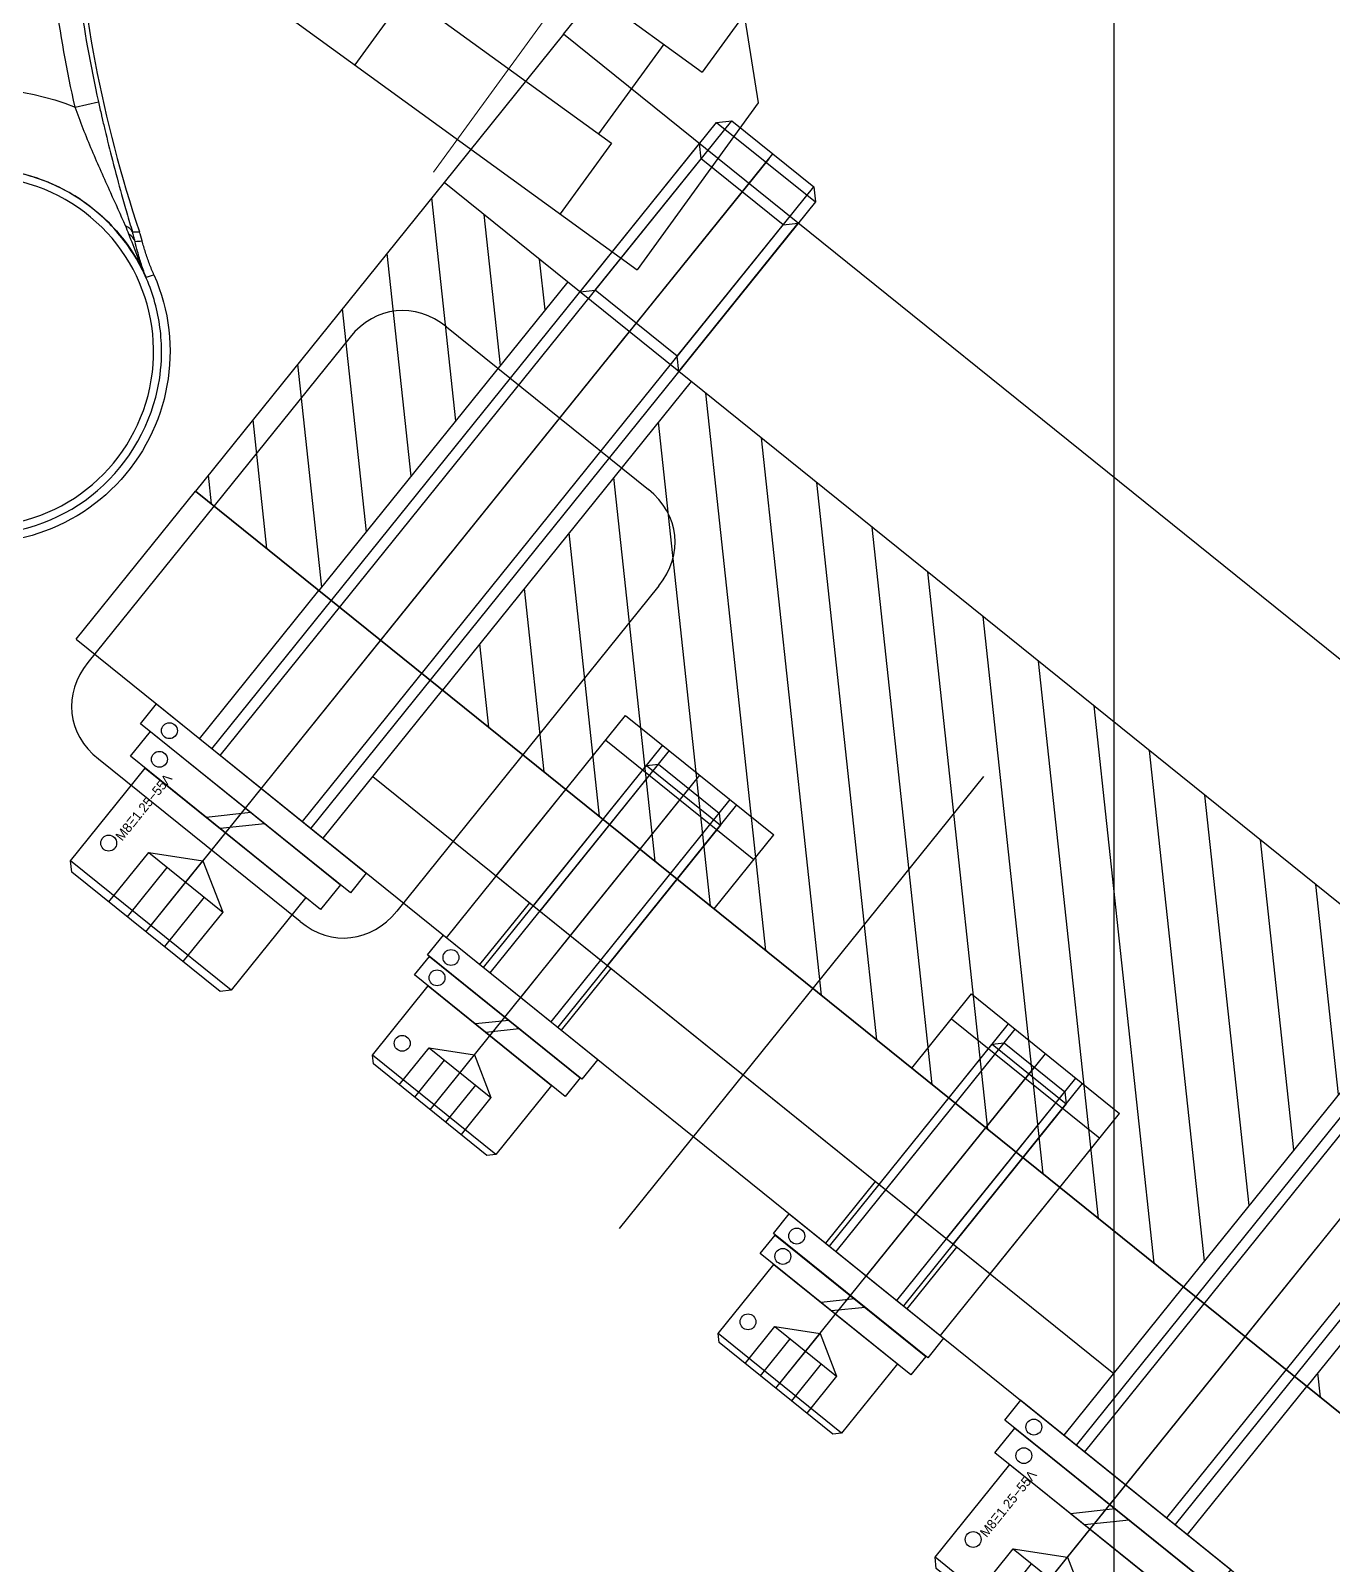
# Model space of a CAD drawing. Header units: millimetres. Extents: x 10462777 to 22643323, y 453826 to 1389191.
# Drawn here: x 11278556.8 to 11278638.9, y 584836.5 to 584933.2 of the extents above; entities that cross this region are included whole.
import ezdxf
from ezdxf.enums import TextEntityAlignment as Align

# ---------------------------------------------------------------- set-up
doc = ezdxf.new("R2010")
doc.units = ezdxf.units.MM
doc.header["$LTSCALE"] = 200
doc.header["$MEASUREMENT"] = 0
for name, pattern in [('CENTER', [2, 1.25, -0.25, 0.25, -0.25]), ('CENTER1', [13, 10, -1, 1, -1]), ('HIDDEN', [3.75, 2.5, -1.25]), ('PHANTOM', [2.5, 1.25, -0.25, 0.25, -0.25, 0.25, -0.25])]:
    doc.linetypes.add(name, pattern=pattern)
doc.layers.get('0').update_dxf_attribs({"linetype": 'CONTINUOUS'})
for name, color, linetype in [('1', 1, 'CENTER'), ('1 Center', 1, 'CENTER'), ('BOM', 6, 'CONTINUOUS'), ('BOM-T', 4, 'CONTINUOUS'), ('CENTER', 1, 'CONTINUOUS'), ('DIM', 4, 'CONTINUOUS'), ('DR1438-001-002-000', 7, 'CONTINUOUS'), ('DR1438-001-008-000', 7, 'CONTINUOUS'), ('DR1438-001-009-000', 7, 'CONTINUOUS'), ('DR1438-001-011-000', 7, 'CONTINUOUS'), ('DR1438-001-011-001', 7, 'CONTINUOUS'), ('DR1501-002-005-002', 7, 'CONTINUOUS'), ('HIDDEN', 7, 'HIDDEN'), ('THIN', 3, 'CONTINUOUS')]:
    doc.layers.add(name, color=color, linetype=linetype)
doc.layers.add('LAYOUT', color=8, linetype='CONTINUOUS', lineweight=25)
doc.styles.get("Standard").update_dxf_attribs({"font": 'SYMBOL'})

# ---------------------------------------------------------------- blocks, each defined once
blk = doc.blocks.new('A$C0CF62632')
at = {"layer": '1 Center', "ltscale": 0.5}
blk.add_line((490.876, 915.186), (490.876, 0), dxfattribs=at)
blk = doc.blocks.new('A$C49261C9F')
at = {"layer": 'DR1438-001-002-000', "color": 1, "linetype": 'CENTER1', "lineweight": 5}
for p, q in [((14, 30.911, 41.999), (14, 0, 41.999)), ((54, 30.911, 41.999), (54, 0, 41.999))]:
    blk.add_line(p, q, dxfattribs=at)
at = {"layer": 'DR1438-001-002-000'}
for p, q in [((12, 27.561, 41.999), (0, 15.561, 41.999)), ((80, 27.561, 41.999), (12, 27.561, 41.999)), ((50, 27.561, 41.999), (50, 25.061, 41.999)), ((80, 27.561, 41.999), (80, 2.561, 41.999)), ((80, 25.061, 41.999), (50, 25.061, 41.999)), ((0, 15.561, 41.999), (0, 2.561, 41.999)), ((80, 2.561, 41.999), (0, 2.561, 41.999))]:
    blk.add_line(p, q, dxfattribs=at)
at = {"layer": 'DR1438-001-002-000', "color": 2, "linetype": 'HIDDEN'}
for p, q in [((24, 27.561, 41.999), (24, 15.061, 41.999)), ((44, 27.561, 41.999), (44, 15.061, 41.999)), ((64, 27.561, 41.999), (64, 15.061, 41.999)), ((4, 19.561, 41.999), (4, 15.061, 41.999)), ((24, 15.061, 41.999), (4, 15.061, 41.999)), ((7, 15.061, 41.999), (7, 8.061, 41.999)), ((21, 15.061, 41.999), (21, 8.061, 41.999)), ((64, 15.061, 41.999), (44, 15.061, 41.999)), ((47, 15.061, 41.999), (47, 8.061, 41.999)), ((61, 15.061, 41.999), (61, 8.061, 41.999)), ((22, 8.061, 41.999), (6, 8.061, 41.999)), ((6, 8.061, 41.999), (6, 2.561, 41.999)), ((22, 8.061, 41.999), (22, 2.561, 41.999)), ((62, 8.061, 41.999), (46, 8.061, 41.999)), ((46, 8.061, 41.999), (46, 2.561, 41.999)), ((62, 8.061, 41.999), (62, 2.561, 41.999))]:
    blk.add_line(p, q, dxfattribs=at)
blk = doc.blocks.new('A$C41627905')
at = {"layer": 'DR1438-001-002-000'}
blk.add_blockref('A$C49261C9F', (0, 0), dxfattribs=at)
blk = doc.blocks.new('A$C64415E36')
at = {"layer": 'DR1438-001-009-000'}
h = blk.add_hatch(dxfattribs=at)
h.set_pattern_fill('ANSI31', color=3)
h.set_pattern_definition([(45, (-38823.7765, -495.9302), (-2.24506403, 2.24506403), [])])
h.paths.add_polyline_path([(0, 100), (0, 90), (25, 90), (25, 100)])
h.paths.add_polyline_path([(0, 20), (25, 20), (25, 80), (0, 80)])
h.paths.add_polyline_path([(25, 0), (25, 10), (0, 10), (0, 0)])
for p, q in [((25, 100), (0, 100)), ((0, 0), (0, 100)), ((25, 0), (25, 100)), ((25, 0), (0, 0))]:
    blk.add_line(p, q, dxfattribs=at)
at = {"layer": 'DR1438-001-009-000', "color": 2, "linetype": 'HIDDEN'}
for p, q in [((25, 90), (0, 90)), ((25, 80), (0, 80)), ((25, 20), (0, 20)), ((25, 10), (0, 10))]:
    blk.add_line(p, q, dxfattribs=at)
at = {"layer": 'DR1438-001-009-000', "color": 1, "linetype": 'CENTER'}
for p, q in [((0, 85), (25, 85)), ((0, 15), (25, 15))]:
    blk.add_line(p, q, dxfattribs=at)
blk = doc.blocks.new('MCLBM1')
at = {"layer": 'BOM', "color": 0}
blk.add_circle((0, 0), 0.5, dxfattribs=at)
at = {"flags": 10}
blk.add_attdef('BM', text='', height=0.5, dxfattribs=at).set_placement((0, 0), align=Align.MIDDLE)
at = {"flags": 9}
for tag, p in [('NAME', (0, -1)), ('ENAME', (0, -2)), ('SPEC', (0, -3)), ('MATERIAL', (0, -4)), ('REMARK', (0, -5)), ('WEIGHT', (0, -6)), ('PRICE', (0, -7)), ('USER1', (0, -8)), ('USER2', (0, -9)), ('USER3', (0, -10)), ('USER4', (0, -11)), ('USER5', (0, -12)), ('USER6', (0, -13))]:
    blk.add_attdef(tag, p, '', height=0.5, dxfattribs=at)
blk = doc.blocks.new('A$C655773BF')
for p, q in [((0.5, 2), (0.5, 15)), ((62.323, 12.5), (62.323, 4.5)), ((10, 8.066), (8, 10.066)), ((10, 6.934), (8, 8.934))]:
    blk.add_line(p, q)
for points in [[(10, 17), (11.6, 17), (11.6, 0), (10, 0)], [(8, 16.2), (10, 16.2), (10, 0.8), (8, 0.8)], [(8, 2), (0.5, 2), (0, 2.5), (0, 14.5), (0.5, 15), (8, 15)]]:
    blk.add_lwpolyline(points, close=True)
blk.add_lwpolyline([(11.6, 12.5), (62.323, 12.5), (63, 11.823), (63, 5.177), (62.323, 4.5), (11.6, 4.5)])
at = {"layer": 'CENTER'}
for q in [(5.732, 8.5), (63, 8.5)]:
    blk.add_line((0, 8.5), q, dxfattribs=at)
at = {"layer": 'HIDDEN'}
blk.add_line((4, 11.5), (4, 5.5), dxfattribs=at)
for points in [[(0, 11.5), (4, 11.5), (5.732, 8.5), (5.732, 8.5), (4, 5.5), (0, 5.5)], [(0, 10), (4, 10)], [(4, 7), (0, 7)]]:
    blk.add_lwpolyline(points, dxfattribs=at)
at = {"layer": 'THIN'}
for p, q in [((11.6, 11.823), (63, 11.823)), ((11.6, 5.177), (63, 5.177))]:
    blk.add_line(p, q, dxfattribs=at)
at = {"layer": 'BOM'}
for p in [(10.8, 15.3), (9, 14.66), (2.88, 13.833)]:
    blk.add_blockref('MCLBM1', p, dxfattribs=at)
at = {"layer": 'BOM-T', "color": 4}
blk.add_text('M8X1.25-55L', height=0.6, dxfattribs=at).set_placement((3.48, 13.533), align=Align.MIDDLE_LEFT)
blk = doc.blocks.new('A$C03715BF0')
at = {"layer": 'DR1438-001-011-001'}
for p, q in [((0, 40), (13, 40)), ((0, 40), (0, 0)), ((11, 40), (11, 28)), ((13, 40), (13, 28)), ((7, 28), (13, 28)), ((7, 28), (7, 12)), ((7, 12), (13, 12)), ((11, 12), (11, 0)), ((13, 12), (13, 0)), ((0, 0), (13, 0))]:
    blk.add_line(p, q, dxfattribs=at)
at = {"layer": 'DR1438-001-011-001', "color": 2, "linetype": 'HIDDEN'}
for p, q in [((0, 37), (13, 37)), ((0, 36.459), (13, 36.459)), ((0, 31.541), (13, 31.541)), ((0, 31), (13, 31)), ((0, 9), (13, 9)), ((0, 8.459), (13, 8.459)), ((0, 3.541), (13, 3.541)), ((0, 3), (13, 3))]:
    blk.add_line(p, q, dxfattribs=at)
at = {"layer": 'DR1438-001-011-001', "color": 1}
for p, q in [((0, 34), (13, 34)), ((0, 6), (13, 6))]:
    blk.add_line(p, q, dxfattribs=at)
blk = doc.blocks.new('A$C1DB31627')
for p, q in [((0.4, 1.25), (0.4, 11.25)), ((25.459, 9.25), (25.459, 3.25)), ((7.5, 5.924), (6, 7.424)), ((7.5, 5.076), (6, 6.576))]:
    blk.add_line(p, q)
for points in [[(6, 12.35), (7.5, 12.35), (7.5, 0.15), (6, 0.15)], [(7.5, 12.5), (9.1, 12.5), (9.1, 0), (7.5, 0)], [(6, 1.25), (0.4, 1.25), (0, 1.65), (0, 10.85), (0.4, 11.25), (6, 11.25)]]:
    blk.add_lwpolyline(points, close=True)
blk.add_lwpolyline([(9.1, 9.25), (25.459, 9.25), (26, 8.709), (26, 3.791), (25.459, 3.25), (9.1, 3.25)])
at = {"layer": 'CENTER'}
for q in [(4.443, 6.25), (26, 6.25)]:
    blk.add_line((0, 6.25), q, dxfattribs=at)
at = {"layer": 'HIDDEN'}
blk.add_line((3, 8.75), (3, 3.75), dxfattribs=at)
for points in [[(0, 8.75), (3, 8.75), (4.443, 6.25), (4.443, 6.25), (3, 3.75), (0, 3.75)], [(0, 7.5), (3, 7.5)], [(3, 5), (0, 5)]]:
    blk.add_lwpolyline(points, dxfattribs=at)
at = {"layer": 'THIN'}
for p, q in [((9.1, 8.709), (26, 8.709)), ((9.1, 3.791), (26, 3.791))]:
    blk.add_line(p, q, dxfattribs=at)
at = {"layer": 'BOM'}
for p in [(6.75, 11.13), (8.3, 11.25), (2.16, 10.25)]:
    blk.add_blockref('MCLBM1', p, dxfattribs=at)
blk = doc.blocks.new('A$C63343886')
at = {"layer": 'DIM'}
blk.add_circle((501.734, 486.145), 60, dxfattribs=at)
at = {"layer": 'DR1438-001-008-000'}
for p, q in [((350.734, 434.645, 41.999), (350.734, 584.645, 41.999)), ((362.734, 584.645, 41.999), (350.734, 584.645, 41.999)), ((362.734, 584.645, 41.999), (379.234, 584.645)), ((362.734, 434.645, 41.999), (362.734, 584.645, 41.999))]:
    blk.add_line(p, q, dxfattribs=at)
at = {"layer": 'DR1438-001-008-000', "color": 2, "linetype": 'HIDDEN'}
for p, q in [((350.734, 573.645, 41.999), (351.41, 572.969, 41.999)), ((350.734, 573.645, 41.999), (362.734, 573.645, 41.999)), ((362.057, 572.969, 41.999), (362.734, 573.645, 41.999)), ((351.41, 566.322, 41.999), (351.41, 572.969, 41.999)), ((351.41, 572.969, 41.999), (362.057, 572.969, 41.999)), ((362.057, 566.322, 41.999), (362.057, 572.969, 41.999)), ((350.734, 565.645, 41.999), (351.41, 566.322, 41.999)), ((351.41, 566.322, 41.999), (362.057, 566.322, 41.999)), ((362.057, 566.322, 41.999), (362.734, 565.645, 41.999)), ((350.734, 565.645, 41.999), (362.734, 565.645, 41.999))]:
    blk.add_line(p, q, dxfattribs=at)
at = {"layer": 'DR1438-001-008-000', "color": 1, "linetype": 'CENTER'}
blk.add_line((364.734, 569.645, 41.999), (348.734, 569.645, 41.999), dxfattribs=at)
at = {"layer": 'DR1438-001-011-000'}
for p, q in [((313.734, 584.645), (325.734, 584.645)), ((313.734, 584.645), (313.734, 484.645)), ((325.734, 584.645), (325.734, 484.645))]:
    blk.add_line(p, q, dxfattribs=at)
at = {"layer": 'DR1438-001-011-000', "color": 2, "linetype": 'HIDDEN'}
for p, q in [((313.734, 574.645), (325.734, 574.645)), ((313.734, 564.645), (325.734, 564.645)), ((318.734, 564.645, 41.999), (318.734, 504.645, 41.999)), ((313.734, 554.645), (325.734, 554.645)), ((313.734, 551.945), (318.734, 551.945)), ((313.734, 545.345), (318.734, 545.345)), ((313.734, 523.945), (318.734, 523.945)), ((313.734, 517.345), (318.734, 517.345)), ((313.734, 514.645), (325.734, 514.645)), ((313.734, 504.645), (325.734, 504.645)), ((313.734, 494.645), (325.734, 494.645))]:
    blk.add_line(p, q, dxfattribs=at)
at = {"layer": 'DR1438-001-011-000', "color": 1, "linetype": 'CENTER'}
for p, q in [((307.714, 569.645), (332.788, 569.645)), ((306.296, 534.645), (342.904, 534.645)), ((307.714, 499.645), (332.788, 499.645))]:
    blk.add_line(p, q, dxfattribs=at)
at = {"layer": 'DR1438-001-011-000', "color": 1}
for p, q in [((313.734, 548.645), (318.734, 548.645)), ((313.734, 520.645), (318.734, 520.645))]:
    blk.add_line(p, q, dxfattribs=at)
for name, p in [('A$C655773BF', (302.134, 561.145)), ('A$C1DB31627', (304.634, 542.395)), ('A$C1DB31627', (304.634, 514.395)), ('A$C655773BF', (302.134, 491.145))]:
    blk.add_blockref(name, p)
at = {"layer": 'DR1438-001-002-000', "xscale": -1}
blk.add_blockref('A$C41627905', (454.734, 387.084, -41.999), dxfattribs=at)
at = {"layer": 'DR1438-001-009-000'}
blk.add_blockref('A$C64415E36', (325.734, 484.645, 41.999), dxfattribs=at)
at = {"layer": 'DR1438-001-011-001'}
blk.add_blockref('A$C03715BF0', (318.734, 514.645, 41.999), dxfattribs=at)
blk = doc.blocks.new('A$C321A0869')
at = {"layer": '1', "color": 155, "linetype": 'Continuous'}
for p, q in [((109.096, 179.971), (110.275, 179.03)), ((108.67, 157.365), (82.33, 157.365)), ((78, 136.695), (78, 153.035)), ((113, 153.035), (113, 136.695)), ((108.67, 132.365), (82.33, 132.365))]:
    blk.add_line(p, q, dxfattribs=at)
at = {"layer": '1', "color": 155, "linetype": 'Continuous', "extrusion": (0, 0, -1)}
for centre, radius, start, end in [((-93.27, 175.035), 16.578, 89.74274, 162.67563), ((-175.762, 126.747), 85.307, 38.60316, 48.17329), ((-93.27, 175.035), 11.551, 84.57648, 207.30075), ((-93.27, 175.035), 12.072, 207.51949, 342.906), ((-271, 60.365), 60.375, 122.36009, 57.63991), ((-271, 60.365), 59.569, 120.23991, 59.76009)]:
    blk.add_arc(centre, radius, start, end, dxfattribs=at)
at = {"layer": '1', "color": 155, "linetype": 'Continuous'}
for centre, radius, start, end in [((175.762, 126.747), 83.498, 132.1526, 147.27649), ((175.762, 126.747), 83.798, 131.82671, 141.39693), ((93.27, 175.035), 11.035, 137.03953, 96.82671), ((271, 60.365), 54.588, 127.79977, 270)]:
    blk.add_arc(centre, radius, start, end, dxfattribs=at)
for centre, major_axis in [((83.774, 151.591), (-4.564, 4.564)), ((107.226, 151.591), (4.564, 4.564)), ((83.774, 138.138), (-4.564, -4.564)), ((107.226, 138.138), (4.564, -4.564))]:
    blk.add_ellipse(centre, major_axis=major_axis, ratio=0.774597, start_param=5.624127, end_param=6.942243, dxfattribs=at)
for points, knots in [([(84.827, 182.898), (84.605, 182.647), (84.16, 182.144), (83.579, 181.32), (83.067, 180.453), (82.204, 178.642), (81.665, 176.301), (81.806, 172.299), (83.858, 167.144), (90.435, 162.831), (97.026, 163.671), (100.164, 165.731), (101.795, 167.163), (103.324, 169.075), (104.573, 172.063), (104.955, 175.281), (104.438, 178.48), (103.063, 181.413), (100.935, 183.86), (98.22, 185.612), (95.116, 186.614), (92.972, 186.532), (91.899, 186.49)], [0, 0, 0, 0, 0.015749, 0.031496, 0.047242, 0.062989, 0.125674, 0.15723, 0.250571, 0.37404, 0.497508, 0.536202, 0.549336, 0.59941, 0.649484, 0.699558, 0.749631, 0.799705, 0.849779, 0.899853, 0.949926, 1, 1, 1, 1]), ([(105.258, 172.791), (105.601, 173.464), (106.159, 174.562), (106.946, 176.117), (107.629, 177.415), (108.337, 178.699), (108.846, 179.552), (109.096, 179.971)], [0, 0, 0, 0, 0.293863, 0.478716, 0.65413, 0.830144, 1, 1, 1, 1]), ([(110.275, 179.03), (110.096, 178.805), (109.893, 178.55), (109.692, 178.295), (109.669, 178.265)], [0, 0, 0, 0, 0.882532, 1, 1, 1, 1]), ([(109.669, 178.265), (109.501, 178.052), (108.913, 177.298), (107.866, 175.92), (106.807, 174.469), (105.918, 173.213), (105.468, 172.557), (105.233, 172.215)], [0, 0, 0, 0, 0.098892, 0.349975, 0.647734, 0.81624, 1, 1, 1, 1]), ([(103.535, 169.737), (103.775, 170.175), (104.243, 171.028), (104.74, 171.88), (104.982, 172.294)], [0, 0, 0, 0, 0.514025, 1, 1, 1, 1]), ([(105.233, 172.215), (105.281, 172.161), (105.353, 172.081), (105.444, 171.964), (105.492, 171.911), (105.516, 171.885)], [0, 0, 0, 0, 0.50115, 0.750861, 1, 1, 1, 1]), ([(103.535, 169.737), (103.678, 169.99), (103.972, 170.475), (104.42, 171.128), (104.728, 171.535), (104.867, 171.71)], [0, 0, 0, 0, 0.37675, 0.73054, 1, 1, 1, 1])]:
    blk.add_open_spline(points, degree=3, knots=knots, dxfattribs=at)
for points in [[(104.867, 171.71), (104.972, 171.865), (105.013, 172.075), (104.982, 172.294)], [(104.867, 171.71), (104.906, 171.76), (104.985, 171.863), (105.107, 172.032), (105.191, 172.152), (105.233, 172.215)], [(104.982, 172.294), (105.074, 172.459), (105.166, 172.625), (105.258, 172.791)], [(105.233, 172.215), (105.32, 172.366), (105.329, 172.575), (105.258, 172.791)], [(103.976, 169.457), (104.093, 169.681), (104.338, 170.124), (104.738, 170.768), (105.026, 171.184), (105.176, 171.388)], [(104.867, 171.71), (104.97, 171.603), (105.073, 171.496), (105.176, 171.388)], [(105.176, 171.388), (105.294, 171.55), (105.408, 171.716), (105.516, 171.885)], [(103.976, 169.457), (103.829, 169.551), (103.682, 169.644), (103.535, 169.737)]]:
    blk.add_open_spline(points, degree=3, dxfattribs=at)
blk = doc.blocks.new('A$C1F8A417F')
at = {"ltscale": 10}
blk.add_blockref('A$C63343886', (1434.042, 317.244), dxfattribs=at)
at = {"layer": 'DR1501-002-005-002'}
blk.add_blockref('A$C321A0869', (1664.775, 743.024), dxfattribs=at)
blk = doc.blocks.new('A$C7DA30AB0')
at = {"layer": 'LAYOUT', "color": 6, "linetype": 'PHANTOM'}
blk.add_circle((3030.448, 3025.987, 0), 2693.021, dxfattribs=at)

msp = doc.modelspace()

# ---------------------------------------------------------------- block references
at = {"ltscale": 10, "rotation": 180}
msp.add_blockref('A$C0CF62632', (11279116.00281, 585526.88814, 0), dxfattribs=at)

# ---------------------------------------------------------------- next in the draw order: block references
at = {"ltscale": 10, "rotation": 324.019764306913}
msp.add_blockref('A$C1F8A417F', (11276651.31599, 585455.73383, 0), dxfattribs=at)

# ---------------------------------------------------------------- next in the draw order: block references
at = {"ltscale": 10, "rotation": 51.1429793073033}
msp.add_blockref('A$C1F8A417F', (11278165.47006, 582967.95012, 0), dxfattribs=at)

# ---------------------------------------------------------------- next in the draw order: block references
at = {"ltscale": 10}
msp.add_blockref('A$C7DA30AB0', (11276684.40366, 580408.4363, 0), dxfattribs=at)

doc.saveas('drawing.dxf')
